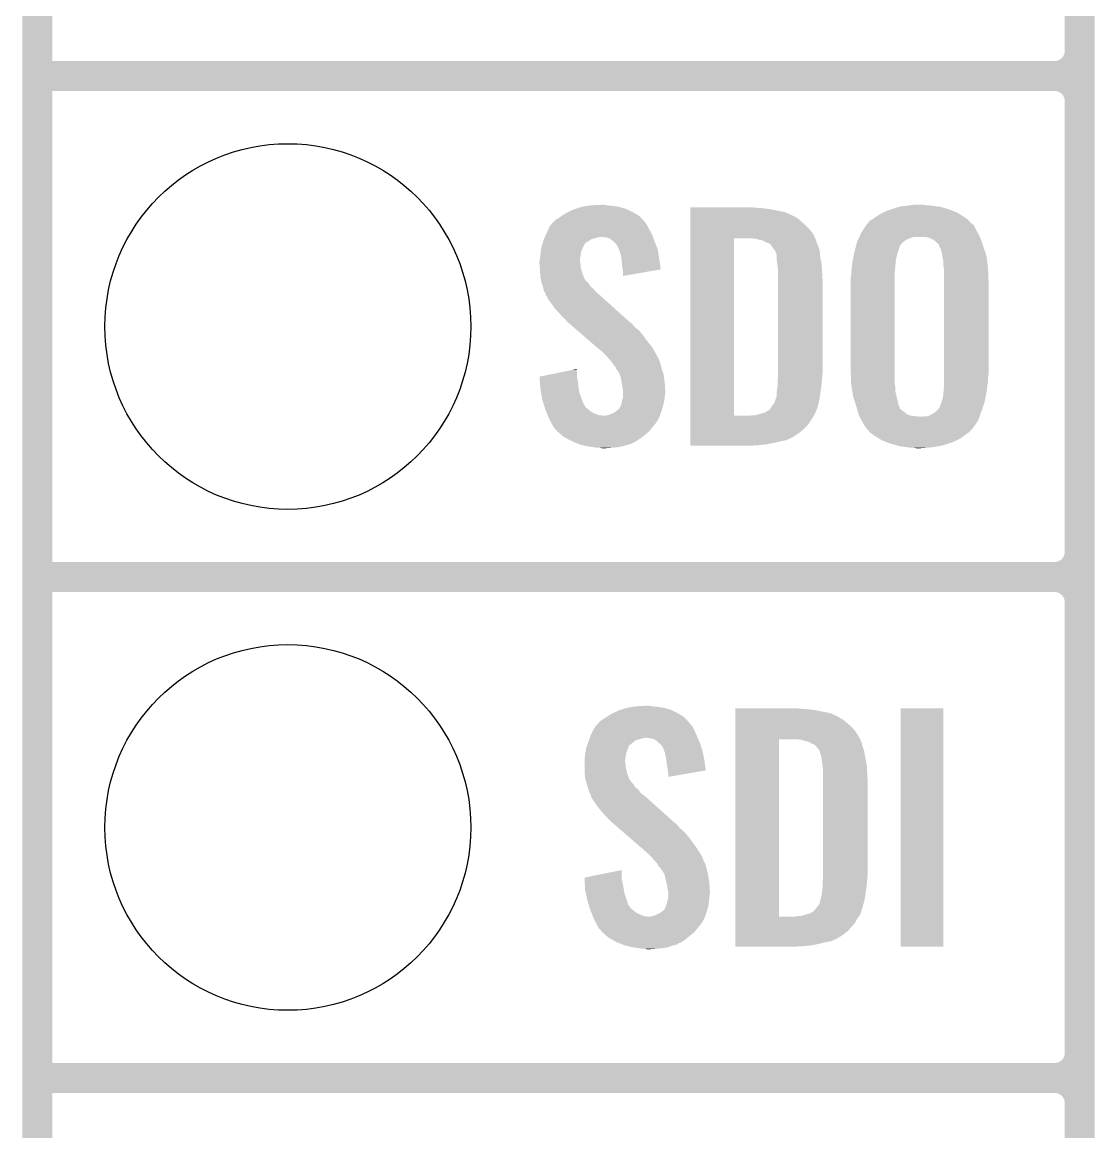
# Model space of a CAD drawing. Extents: x -1.3 to 24.2, y -3.9 to 53.4.
# Drawn here: x -1.35 to 4.09, y 3.54 to 9.16 of the extents above; entities that cross this region are included whole.
import ezdxf

# ---------------------------------------------------------------- set-up
doc = ezdxf.new("R2010")
doc.units = 0
doc.layers.get('0').update_dxf_attribs({"linetype": 'CONTINUOUS'})
for name, color, linetype in [('LIGHT_RANGER_14CLICK_V101_GKO', 10, 'CONTINUOUS'), ('LIGHT_RANGER_14CLICK_V101_GTO', 9, 'CONTINUOUS'), ('LIGHT_RANGER_14CLICK_V101_GTS', 11, 'CONTINUOUS')]:
    doc.layers.add(name, color=color, linetype=linetype)

# ---------------------------------------------------------------- blocks, each defined once
blk = doc.blocks.new('ROUND_58')
blk.add_circle((0, 0), 0.9271)

msp = doc.modelspace()

# ---------------------------------------------------------------- linework, layer by layer
at = {"layer": 'LIGHT_RANGER_14CLICK_V101_GKO', "const_width": 0.1524}
msp.add_lwpolyline([(-1.27, -3.81), (-1.27, 51.054)], dxfattribs=at)
at = {"layer": 'LIGHT_RANGER_14CLICK_V101_GTO', "const_width": 0.1524}
for points in [[(4.0132, -0.5588), (4.0132, 18.3388)], [(4.0132, 9.017), (4.0132, 11.303)], [(-1.27, 8.89), (3.8862, 8.89)], [(-1.27, 8.89), (3.8862, 8.89)], [(4.0132, 6.477), (4.0132, 8.763)], [(-1.27, 6.35), (3.8862, 6.35)], [(-1.27, 6.35), (3.8862, 6.35)], [(4.0132, 3.937), (4.0132, 6.223)], [(-1.27, 3.81), (3.8862, 3.81)], [(-1.27, 3.81), (3.8862, 3.81)], [(4.0132, 1.397), (4.0132, 3.683)]]:
    msp.add_lwpolyline(points, dxfattribs=at)
for points in [[(3.8862, 8.89, 0.4142136), (4.0132, 9.017)], [(4.0132, 8.763, 0.4142136), (3.8862, 8.89)], [(4.0132, 8.763, 0.4142136), (3.8862, 8.89)], [(3.8862, 6.35, 0.4142136), (4.0132, 6.477)], [(4.0132, 6.223, 0.4142136), (3.8862, 6.35)], [(4.0132, 6.223, 0.4142136), (3.8862, 6.35)], [(3.8862, 3.81, 0.4142136), (4.0132, 3.937)], [(4.0132, 3.683, 0.4142136), (3.8862, 3.81)], [(4.0132, 3.683, 0.4142136), (3.8862, 3.81)]]:
    msp.add_lwpolyline(points, format="xyb", dxfattribs=at)
at = {"layer": 'LIGHT_RANGER_14CLICK_V101_GTO'}
for points in [[(1.417322, 8.19912), (1.450342, 8.214362), (1.75006, 8.19912), (1.7174, 8.214362)], [(1.450342, 8.214362), (1.458464, 8.2169), (1.7174, 8.214362), (1.71196, 8.2169)], [(1.458464, 8.2169), (1.49098, 8.22706), (1.71196, 8.2169), (1.676402, 8.22706)], [(1.49098, 8.22706), (1.52146, 8.23214), (1.676402, 8.22706), (1.64084, 8.23214)], [(1.52146, 8.23214), (1.536702, 8.23468), (1.64084, 8.23214), (1.615438, 8.23468)], [(1.536702, 8.23468), (1.59004, 8.23722), (1.615438, 8.23468), (1.602742, 8.23722)], [(2.039642, 8.22198), (2.039644, 8.22452), (2.37744, 8.22198), (2.3495, 8.22452)], [(2.039642, 8.21944), (2.039642, 8.22198), (2.41046, 8.21944), (2.37744, 8.22198)], [(2.039642, 8.21436), (2.039642, 8.21944), (2.446018, 8.21436), (2.41046, 8.21944)], [(2.039642, 8.199118), (2.039642, 8.21436), (2.522222, 8.199118), (2.446018, 8.21436)], [(3.035302, 8.20674), (3.058164, 8.21436), (3.368766, 8.20674), (3.350262, 8.21436)], [(3.058164, 8.21436), (3.08102, 8.221978), (3.350262, 8.21436), (3.324362, 8.221978)], [(3.08102, 8.221978), (3.09965, 8.22706), (3.324362, 8.221978), (3.307082, 8.22706)], [(3.09965, 8.22706), (3.108962, 8.2296), (3.307082, 8.22706), (3.286762, 8.2296)], [(3.108962, 8.2296), (3.1369, 8.23214), (3.286762, 8.2296), (3.26644, 8.23214)], [(3.1369, 8.23214), (3.15341, 8.23468), (3.26644, 8.23214), (3.24866, 8.23468)], [(3.15341, 8.23468), (3.169922, 8.23722), (3.233422, 8.23468), (3.223262, 8.23722)], [(1.344716, 8.148316), (1.356364, 8.161022), (1.811022, 8.148316), (1.799376, 8.161022)], [(1.356364, 8.161022), (1.361438, 8.16356), (1.799376, 8.161022), (1.79705, 8.16356)], [(1.361438, 8.16356), (1.37414, 8.171178), (1.79705, 8.16356), (1.790068, 8.171178)], [(1.37414, 8.171178), (1.384804, 8.178798), (1.790068, 8.171178), (1.783082, 8.178798)], [(1.384804, 8.178798), (1.391918, 8.18388), (1.783082, 8.178798), (1.774826, 8.18388)], [(1.391918, 8.18388), (1.417322, 8.19912), (1.774826, 8.18388), (1.75006, 8.19912)], [(2.039642, 8.18388), (2.039642, 8.199118), (2.55524, 8.18388), (2.522222, 8.199118)], [(2.039642, 8.17626), (2.039642, 8.18388), (2.570478, 8.17626), (2.55524, 8.18388)], [(2.039642, 8.16864), (2.039642, 8.17626), (2.583182, 8.16864), (2.570478, 8.17626)], [(2.039642, 8.1534), (2.039642, 8.16864), (2.60096, 8.1534), (2.583182, 8.16864)], [(2.948946, 8.155942), (2.96926, 8.16864), (3.45186, 8.155942), (3.437046, 8.16864)], [(2.96926, 8.16864), (2.97307, 8.17118), (3.437046, 8.16864), (3.434082, 8.17118)], [(2.97307, 8.17118), (2.999742, 8.18896), (3.434082, 8.17118), (3.405632, 8.18896)], [(2.999742, 8.18896), (3.014978, 8.196578), (3.405632, 8.18896), (3.39344, 8.196578)], [(3.014978, 8.196578), (3.035302, 8.20674), (3.39344, 8.196578), (3.368766, 8.20674)], [(1.31064, 8.09244), (1.320124, 8.11276), (1.842424, 8.09244), (1.83134, 8.11276)], [(1.320124, 8.11276), (1.328422, 8.130538), (1.83134, 8.11276), (1.822452, 8.130538)], [(1.328422, 8.130538), (1.33075, 8.133078), (1.822452, 8.130538), (1.82118, 8.133078)], [(1.33075, 8.133078), (1.340066, 8.143242), (1.82118, 8.133078), (1.813562, 8.143242)], [(1.340066, 8.143242), (1.344716, 8.148316), (1.813562, 8.143242), (1.811022, 8.148316)], [(2.03964, 8.115298), (2.039642, 8.135622), (2.641602, 8.115298), (2.62128, 8.135622)], [(2.03964, 8.089898), (2.03964, 8.115298), (2.66192, 8.089898), (2.641602, 8.115298)], [(2.039642, 8.135622), (2.039642, 8.1534), (2.62128, 8.135622), (2.60096, 8.1534)], [(2.908302, 8.100062), (2.921846, 8.12038), (3.493628, 8.100062), (3.48234, 8.12038)], [(2.921846, 8.12038), (2.932002, 8.135614), (3.48234, 8.12038), (3.47472, 8.135614)], [(2.932002, 8.135614), (2.933698, 8.138158), (3.47472, 8.135614), (3.469644, 8.138158)], [(2.933698, 8.138158), (2.933702, 8.138162), (3.469644, 8.138158), (3.46964, 8.138162)], [(2.933702, 8.138162), (2.938782, 8.143242), (3.46964, 8.138162), (3.46456, 8.143242)], [(2.938782, 8.143242), (2.948944, 8.15594), (3.46456, 8.143242), (3.451862, 8.15594)], [(2.948944, 8.15594), (2.948946, 8.155942), (3.451862, 8.15594), (3.45186, 8.155942)], [(1.291766, 8.044168), (1.293948, 8.0518), (1.50876, 8.044168), (1.521462, 8.0518)], [(1.293948, 8.0518), (1.2954, 8.056882), (1.521462, 8.0518), (1.529082, 8.056882)], [(1.2954, 8.056882), (1.297574, 8.061958), (1.529082, 8.056882), (1.536696, 8.061958)], [(1.297574, 8.061958), (1.300842, 8.06958), (1.536696, 8.061958), (1.562102, 8.06958)], [(1.300842, 8.06958), (1.303018, 8.07466), (1.562102, 8.06958), (1.582418, 8.07466)], [(1.303018, 8.07466), (1.307372, 8.084818), (1.85021, 8.07466), (1.84658, 8.084818)], [(1.307372, 8.084818), (1.31064, 8.09244), (1.84658, 8.084818), (1.842424, 8.09244)], [(1.610358, 8.07212), (1.590038, 8.07466), (1.851116, 8.07212), (1.85021, 8.07466)], [(1.630678, 8.067042), (1.610358, 8.07212), (1.85293, 8.067042), (1.851116, 8.07212)], [(1.652906, 8.04926), (1.630678, 8.067042), (1.85928, 8.04926), (1.85293, 8.067042)], [(1.656078, 8.046722), (1.652906, 8.04926), (1.860296, 8.046722), (1.85928, 8.04926)], [(1.663698, 8.039098), (1.656078, 8.046722), (1.863346, 8.039098), (1.860296, 8.046722)], [(2.039622, 7.167902), (2.03964, 8.06704), (2.2606, 7.167902), (2.260622, 8.06704)], [(2.03964, 8.06704), (2.03964, 8.089898), (2.672312, 8.06704), (2.66192, 8.089898)], [(2.374902, 8.064498), (2.352038, 8.06704), (2.673468, 8.064498), (2.672312, 8.06704)], [(2.382518, 8.06196), (2.374902, 8.064498), (2.67462, 8.06196), (2.673468, 8.064498)], [(2.39014, 8.05942), (2.382518, 8.06196), (2.675892, 8.05942), (2.67462, 8.06196)], [(2.405382, 8.056878), (2.39014, 8.05942), (2.677162, 8.056878), (2.675892, 8.05942)], [(2.415542, 8.051798), (2.405382, 8.056878), (2.678432, 8.051798), (2.677162, 8.056878)], [(2.423162, 8.04672), (2.415542, 8.051798), (2.679702, 8.04672), (2.678432, 8.051798)], [(2.423168, 8.046718), (2.423162, 8.04672), (2.679702, 8.046718), (2.679702, 8.04672)], [(2.428244, 8.04418), (2.423168, 8.046718), (2.68079, 8.04418), (2.679702, 8.046718)], [(2.883434, 8.044182), (2.88544, 8.051802), (3.114042, 8.044182), (3.123186, 8.051802)], [(2.88544, 8.051802), (2.887846, 8.056882), (3.123186, 8.051802), (3.129284, 8.056882)], [(2.887846, 8.056882), (2.891454, 8.0645), (3.129284, 8.056882), (3.14452, 8.0645)], [(2.891454, 8.0645), (2.895064, 8.07212), (3.14452, 8.0645), (3.164842, 8.07212)], [(2.895064, 8.07212), (2.896268, 8.07466), (3.164842, 8.07212), (3.177542, 8.07466)], [(2.896268, 8.07466), (2.907096, 8.09752), (3.50647, 8.07466), (3.49504, 8.09752)], [(2.907096, 8.09752), (2.908302, 8.100062), (3.49504, 8.09752), (3.493628, 8.100062)], [(3.251202, 8.06958), (3.228342, 8.07466), (3.50901, 8.06958), (3.50647, 8.07466)], [(3.256286, 8.067038), (3.251202, 8.06958), (3.51028, 8.067038), (3.50901, 8.06958)], [(3.266438, 8.06196), (3.256286, 8.067038), (3.512074, 8.06196), (3.51028, 8.067038)], [(3.279142, 8.054338), (3.266438, 8.06196), (3.514764, 8.054338), (3.512074, 8.06196)], [(3.29946, 8.034014), (3.279142, 8.054338), (3.521938, 8.034014), (3.514764, 8.054338)], [(1.28016, 7.9883), (1.281332, 7.99592), (1.48463, 7.9883), (1.4859, 7.99592)], [(1.281332, 7.99592), (1.283676, 8.011158), (1.4859, 7.99592), (1.49098, 8.011158)], [(1.283676, 8.011158), (1.28524, 8.021322), (1.49098, 8.011158), (1.49606, 8.021322)], [(1.28524, 8.021322), (1.288142, 8.03148), (1.49606, 8.021322), (1.50114, 8.03148)], [(1.288142, 8.03148), (1.290316, 8.039092), (1.50114, 8.03148), (1.503682, 8.039092)], [(1.290316, 8.039092), (1.291042, 8.041634), (1.503682, 8.039092), (1.508744, 8.041634)], [(1.291042, 8.041634), (1.291766, 8.044168), (1.508744, 8.041634), (1.50876, 8.044168)], [(1.668778, 8.028944), (1.663698, 8.039098), (1.867406, 8.028944), (1.863346, 8.039098)], [(1.673854, 8.023866), (1.668778, 8.028944), (1.869438, 8.023866), (1.867406, 8.028944)], [(1.67386, 8.021324), (1.673854, 8.023866), (1.870454, 8.021324), (1.869438, 8.023866)], [(1.677672, 8.011158), (1.67386, 8.021324), (1.87452, 8.011158), (1.870454, 8.021324)], [(1.68148, 8.001), (1.677672, 8.011158), (1.876124, 8.001), (1.87452, 8.011158)], [(1.689098, 7.978142), (1.68148, 8.001), (1.879734, 7.978142), (1.876124, 8.001)], [(2.430784, 8.044178), (2.428244, 8.04418), (2.680792, 8.044178), (2.68079, 8.04418)], [(2.443482, 8.039096), (2.430784, 8.044178), (2.68297, 8.039096), (2.680792, 8.044178)], [(2.4511, 8.02894), (2.443482, 8.039096), (2.68732, 8.02894), (2.68297, 8.039096)], [(2.46634, 8.008618), (2.4511, 8.02894), (2.694094, 8.008618), (2.68732, 8.02894)], [(2.46761, 8.006078), (2.46634, 8.008618), (2.69494, 8.006078), (2.694094, 8.008618)], [(2.47142, 7.998458), (2.46761, 8.006078), (2.695576, 7.998458), (2.69494, 8.006078)], [(2.47396, 7.99084), (2.47142, 7.998458), (2.69621, 7.99084), (2.695576, 7.998458)], [(2.4765, 7.985756), (2.47396, 7.99084), (2.696634, 7.985756), (2.69621, 7.99084)], [(2.867392, 7.97814), (2.871134, 7.99592), (3.0861, 7.97814), (3.09118, 7.99592)], [(2.871134, 7.99592), (2.87274, 8.00354), (3.09118, 7.99592), (3.093718, 8.00354)], [(2.87274, 8.00354), (2.878756, 8.026404), (3.093718, 8.00354), (3.10134, 8.026404)], [(2.878756, 8.026404), (2.879424, 8.028944), (3.10134, 8.026404), (3.101344, 8.028944)], [(2.879424, 8.028944), (2.883434, 8.044182), (3.101344, 8.028944), (3.114042, 8.044182)], [(3.299462, 8.031476), (3.29946, 8.034014), (3.522832, 8.031476), (3.521938, 8.034014)], [(3.303272, 8.02386), (3.299462, 8.031476), (3.52552, 8.02386), (3.522832, 8.031476)], [(3.309622, 8.011158), (3.303272, 8.02386), (3.529532, 8.011158), (3.52552, 8.02386)], [(3.3147, 7.99084), (3.309622, 8.011158), (3.535948, 7.99084), (3.529532, 8.011158)], [(3.31739, 7.975598), (3.3147, 7.99084), (3.54076, 7.975598), (3.535948, 7.99084)], [(1.27508, 7.952742), (1.276984, 7.960358), (1.48082, 7.952742), (1.48082, 7.960358)], [(1.27508, 7.950198), (1.27508, 7.952742), (1.48082, 7.950198), (1.48082, 7.952742)], [(1.27508, 7.940038), (1.27508, 7.950198), (1.48336, 7.940038), (1.48082, 7.950198)], [(1.27617, 7.924798), (1.27508, 7.940038), (1.48336, 7.924798), (1.48336, 7.940038)], [(1.276984, 7.960358), (1.27762, 7.962902), (1.48082, 7.960358), (1.481136, 7.962902)], [(1.27762, 7.962902), (1.279396, 7.98068), (1.481136, 7.962902), (1.48336, 7.98068)], [(1.279396, 7.98068), (1.28016, 7.9883), (1.48336, 7.98068), (1.48463, 7.9883)], [(1.690704, 7.9629), (1.689098, 7.978142), (1.88214, 7.9629), (1.879734, 7.978142)], [(1.69418, 7.92988), (1.690704, 7.9629), (1.886844, 7.92988), (1.88214, 7.9629)], [(2.4765, 7.975598), (2.4765, 7.985756), (2.69748, 7.975598), (2.696634, 7.985756)], [(2.4765, 7.96798), (2.4765, 7.975598), (2.699004, 7.96798), (2.69748, 7.975598)], [(2.48031, 7.9375), (2.4765, 7.96798), (2.7051, 7.9375), (2.699004, 7.96798)], [(2.48412, 7.907018), (2.48031, 7.9375), (2.706894, 7.907018), (2.7051, 7.9375)], [(2.859086, 7.92734), (2.862262, 7.95274), (3.07848, 7.92734), (3.08102, 7.95274)], [(2.862262, 7.95274), (2.86258, 7.955278), (3.08102, 7.95274), (3.081526, 7.955278)], [(2.86258, 7.955278), (2.867392, 7.97814), (3.081526, 7.955278), (3.0861, 7.97814)], [(3.32232, 7.947658), (3.31739, 7.975598), (3.544406, 7.947658), (3.54076, 7.975598)], [(3.32232, 7.927338), (3.32232, 7.947658), (3.547056, 7.927338), (3.544406, 7.947658)], [(1.27762, 7.90448), (1.27617, 7.924798), (1.488442, 7.90448), (1.48336, 7.924798)], [(1.278402, 7.894318), (1.27762, 7.90448), (1.490982, 7.894318), (1.488442, 7.90448)], [(1.28016, 7.87146), (1.278402, 7.894318), (1.499776, 7.87146), (1.490982, 7.894318)], [(1.69672, 7.90956), (1.69418, 7.92988), (1.889738, 7.90956), (1.886844, 7.92988)], [(1.696722, 7.909556), (1.69672, 7.90956), (1.889738, 7.909556), (1.889738, 7.90956)], [(1.69926, 7.89178), (1.696722, 7.909556), (1.787096, 7.89178), (1.889738, 7.909556)], [(1.69926, 7.876568), (1.69926, 7.89178), (1.69926, 7.876568), (1.787096, 7.89178)], [(2.48412, 7.89432), (2.48412, 7.907018), (2.70764, 7.89432), (2.706894, 7.907018)], [(2.48412, 7.848602), (2.48412, 7.89432), (2.71018, 7.848602), (2.70764, 7.89432)], [(2.85242, 7.866382), (2.85496, 7.881622), (3.07594, 7.866382), (3.07594, 7.881622)], [(2.85496, 7.89432), (2.855276, 7.89686), (3.07594, 7.89432), (3.07594, 7.89686)], [(2.85496, 7.881622), (2.85496, 7.89432), (3.07594, 7.881622), (3.07594, 7.89432)], [(2.855276, 7.89686), (2.859086, 7.92734), (3.07594, 7.89686), (3.07848, 7.92734)], [(3.324014, 7.91718), (3.32232, 7.927338), (3.54838, 7.91718), (3.547056, 7.927338)], [(3.32486, 7.912098), (3.324014, 7.91718), (3.54857, 7.912098), (3.54838, 7.91718)], [(3.32486, 7.8486), (3.32486, 7.912098), (3.55092, 7.8486), (3.54857, 7.912098)], [(1.282008, 7.861302), (1.28016, 7.87146), (1.503684, 7.861302), (1.499776, 7.87146)], [(1.28247, 7.858756), (1.282008, 7.861302), (1.506222, 7.858756), (1.503684, 7.861302)], [(1.283394, 7.853682), (1.28247, 7.858756), (1.508762, 7.853682), (1.506222, 7.858756)], [(1.28524, 7.84352), (1.283394, 7.853682), (1.518922, 7.84352), (1.508762, 7.853682)], [(1.286934, 7.83844), (1.28524, 7.84352), (1.524, 7.83844), (1.518922, 7.84352)], [(1.292014, 7.823198), (1.286934, 7.83844), (1.534162, 7.823198), (1.524, 7.83844)], [(1.29286, 7.820658), (1.292014, 7.823198), (1.537338, 7.820658), (1.534162, 7.823198)], [(1.294764, 7.81304), (1.29286, 7.820658), (1.546862, 7.81304), (1.537338, 7.820658)], [(2.48412, 7.38378), (2.48412, 7.848602), (2.71018, 7.38378), (2.71018, 7.848602)], [(2.85242, 7.39394), (2.85242, 7.866382), (3.07594, 7.39394), (3.07594, 7.866382)], [(3.32486, 7.376158), (3.32486, 7.8486), (3.55092, 7.376158), (3.55092, 7.8486)], [(1.297938, 7.80034), (1.294764, 7.81304), (1.557746, 7.80034), (1.546862, 7.81304)], [(1.30099, 7.795258), (1.297938, 7.80034), (1.5621, 7.795258), (1.557746, 7.80034)], [(1.30556, 7.787642), (1.30099, 7.795258), (1.570988, 7.787642), (1.5621, 7.795258)], [(1.307466, 7.78002), (1.30556, 7.787642), (1.57988, 7.78002), (1.570988, 7.787642)], [(1.308098, 7.777486), (1.307466, 7.78002), (1.582702, 7.777486), (1.57988, 7.78002)], [(1.310638, 7.774938), (1.308098, 7.777486), (1.585538, 7.774938), (1.582702, 7.777486)], [(1.323338, 7.752082), (1.310638, 7.774938), (1.610982, 7.752082), (1.585538, 7.774938)], [(1.34112, 7.72922), (1.323338, 7.752082), (1.636432, 7.72922), (1.610982, 7.752082)], [(1.3589, 7.70382), (1.34112, 7.72922), (1.664708, 7.70382), (1.636432, 7.72922)], [(1.376682, 7.68604), (1.3589, 7.70382), (1.684502, 7.68604), (1.664708, 7.70382)], [(1.391918, 7.66826), (1.376682, 7.68604), (1.704294, 7.66826), (1.684502, 7.68604)], [(1.404618, 7.658102), (1.391918, 7.66826), (1.715602, 7.658102), (1.704294, 7.66826)], [(1.41224, 7.647942), (1.404618, 7.658102), (1.726912, 7.647942), (1.715602, 7.658102)], [(1.41478, 7.645398), (1.41224, 7.647942), (1.729744, 7.645398), (1.726912, 7.647942)], [(1.417712, 7.642858), (1.41478, 7.645398), (1.734818, 7.642858), (1.729744, 7.645398)], [(1.429432, 7.6327), (1.417712, 7.642858), (1.74498, 7.6327), (1.734818, 7.642858)], [(1.44702, 7.617458), (1.429432, 7.6327), (1.757682, 7.617458), (1.74498, 7.6327)], [(1.467536, 7.599678), (1.44702, 7.617458), (1.780542, 7.599678), (1.757682, 7.617458)], [(1.496842, 7.57428), (1.467536, 7.599678), (1.80086, 7.57428), (1.780542, 7.599678)], [(1.52908, 7.54634), (1.496842, 7.57428), (1.82118, 7.54634), (1.80086, 7.57428)], [(1.561322, 7.518398), (1.52908, 7.54634), (1.844042, 7.518398), (1.82118, 7.54634)], [(1.56718, 7.51332), (1.561322, 7.518398), (1.847006, 7.51332), (1.844042, 7.518398)], [(1.592578, 7.493002), (1.56718, 7.51332), (1.858856, 7.493002), (1.847006, 7.51332)], [(1.597662, 7.48792), (1.592578, 7.493002), (1.86182, 7.48792), (1.858856, 7.493002)], [(1.602744, 7.482838), (1.597662, 7.48792), (1.864362, 7.482838), (1.86182, 7.48792)], [(1.610364, 7.475218), (1.602744, 7.482838), (1.86944, 7.475218), (1.864362, 7.482838)], [(1.612902, 7.47268), (1.610364, 7.475218), (1.87071, 7.47268), (1.86944, 7.475218)], [(1.628458, 7.4549), (1.612902, 7.47268), (1.8796, 7.4549), (1.87071, 7.47268)], [(1.63068, 7.45236), (1.628458, 7.4549), (1.880554, 7.45236), (1.8796, 7.4549)], [(1.64338, 7.43712), (1.63068, 7.45236), (1.886268, 7.43712), (1.880554, 7.45236)], [(1.645072, 7.434582), (1.64338, 7.43712), (1.887218, 7.434582), (1.886268, 7.43712)], [(1.65354, 7.42188), (1.645072, 7.434582), (1.890684, 7.42188), (1.887218, 7.434582)], [(1.275102, 7.366004), (1.36285, 7.383778), (1.46558, 7.366004), (1.46558, 7.383778)], [(1.36285, 7.383778), (1.438088, 7.399018), (1.46558, 7.383778), (1.46304, 7.399018)], [(1.438088, 7.399018), (1.46304, 7.404072), (1.46304, 7.399018), (1.46304, 7.404072)], [(1.661156, 7.41426), (1.65354, 7.42188), (1.892762, 7.41426), (1.890684, 7.42188)], [(1.6637, 7.406644), (1.661156, 7.41426), (1.89484, 7.406644), (1.892762, 7.41426)], [(1.663704, 7.40664), (1.6637, 7.406644), (1.89484, 7.40664), (1.89484, 7.406644)], [(1.666238, 7.404102), (1.663704, 7.40664), (1.895622, 7.404102), (1.89484, 7.40664)], [(1.678938, 7.383782), (1.666238, 7.404102), (1.901874, 7.383782), (1.895622, 7.404102)], [(1.68275, 7.373618), (1.678938, 7.383782), (1.905, 7.373618), (1.901874, 7.383782)], [(1.686558, 7.363462), (1.68275, 7.373618), (1.906356, 7.363462), (1.905, 7.373618)], [(2.48412, 7.36854), (2.48412, 7.38378), (2.708656, 7.36854), (2.71018, 7.38378)], [(2.854866, 7.327902), (2.85242, 7.39394), (3.07594, 7.327902), (3.07594, 7.39394)], [(3.32486, 7.363458), (3.32486, 7.376158), (3.54838, 7.363458), (3.55092, 7.376158)], [(1.275306, 7.363458), (1.275102, 7.366004), (1.46558, 7.363458), (1.46558, 7.366004)], [(1.277328, 7.33806), (1.275306, 7.363458), (1.47066, 7.33806), (1.46558, 7.363458)], [(1.279554, 7.31012), (1.277328, 7.33806), (1.4732, 7.31012), (1.47066, 7.33806)], [(1.6918, 7.33552), (1.686558, 7.363462), (1.91008, 7.33552), (1.906356, 7.363462)], [(1.69418, 7.32282), (1.6918, 7.33552), (1.910874, 7.32282), (1.91008, 7.33552)], [(1.698838, 7.294882), (1.69418, 7.32282), (1.91262, 7.294882), (1.910874, 7.32282)], [(2.47904, 7.297422), (2.48158, 7.31774), (2.700744, 7.297422), (2.703648, 7.31774)], [(2.48158, 7.340602), (2.483196, 7.35838), (2.706158, 7.340602), (2.70764, 7.35838)], [(2.48158, 7.3279), (2.48158, 7.340602), (2.7051, 7.3279), (2.706158, 7.340602)], [(2.48158, 7.31774), (2.48158, 7.3279), (2.703648, 7.31774), (2.7051, 7.3279)], [(2.483196, 7.35838), (2.48412, 7.36854), (2.70764, 7.35838), (2.708656, 7.36854)], [(2.85496, 7.325362), (2.854866, 7.327902), (3.076364, 7.325362), (3.07594, 7.327902)], [(2.857078, 7.312662), (2.85496, 7.325362), (3.07848, 7.312662), (3.076364, 7.325362)], [(3.32486, 7.34822), (3.32486, 7.363458), (3.54838, 7.34822), (3.54838, 7.363458)], [(3.32486, 7.31266), (3.32486, 7.34822), (3.543934, 7.31266), (3.54838, 7.34822)], [(1.28016, 7.302498), (1.279554, 7.31012), (1.474588, 7.302498), (1.4732, 7.31012)], [(1.283856, 7.28218), (1.28016, 7.302498), (1.478282, 7.28218), (1.474588, 7.302498)], [(1.288936, 7.25424), (1.283856, 7.28218), (1.48844, 7.25424), (1.478282, 7.28218)], [(1.694182, 7.246622), (1.69926, 7.261864), (1.907856, 7.246622), (1.909762, 7.261864)], [(1.69926, 7.292342), (1.698838, 7.294882), (1.91262, 7.292342), (1.91262, 7.294882)], [(1.69926, 7.28218), (1.69926, 7.292342), (1.91262, 7.28218), (1.91262, 7.292342)], [(1.69926, 7.2644), (1.69926, 7.28218), (1.91008, 7.2644), (1.91262, 7.28218)], [(1.69926, 7.261864), (1.69926, 7.2644), (1.909762, 7.261864), (1.91008, 7.2644)], [(2.473958, 7.256782), (2.476498, 7.264398), (2.69494, 7.256782), (2.696028, 7.264398)], [(2.476498, 7.264398), (2.4765, 7.284718), (2.696028, 7.264398), (2.69893, 7.284718)], [(2.4765, 7.284718), (2.47904, 7.297422), (2.69893, 7.284718), (2.700744, 7.297422)], [(2.860464, 7.292342), (2.857078, 7.312662), (3.07848, 7.292342), (3.07848, 7.312662)], [(2.86512, 7.2644), (2.860464, 7.292342), (3.085056, 7.2644), (3.07848, 7.292342)], [(2.869934, 7.24916), (2.86512, 7.2644), (3.08864, 7.24916), (3.085056, 7.2644)], [(3.3147, 7.24154), (3.31978, 7.259318), (3.531614, 7.24154), (3.53517, 7.259318)], [(3.31978, 7.259318), (3.32232, 7.28472), (3.53517, 7.259318), (3.54025, 7.28472)], [(3.32232, 7.28472), (3.32255, 7.287262), (3.54025, 7.28472), (3.54076, 7.287262)], [(3.32255, 7.287262), (3.32486, 7.31266), (3.54076, 7.287262), (3.543934, 7.31266)], [(1.29032, 7.24662), (1.288936, 7.25424), (1.49149, 7.24662), (1.48844, 7.25424)], [(1.295934, 7.228842), (1.29032, 7.24662), (1.498604, 7.228842), (1.49149, 7.24662)], [(1.296738, 7.226296), (1.295934, 7.228842), (1.50114, 7.226296), (1.498604, 7.228842)], [(1.299144, 7.218678), (1.296738, 7.226296), (1.503682, 7.218678), (1.50114, 7.226296)], [(1.302352, 7.208518), (1.299144, 7.218678), (1.511302, 7.208518), (1.503682, 7.218678)], [(1.30556, 7.198358), (1.302352, 7.208518), (1.524002, 7.198358), (1.511302, 7.208518)], [(1.67386, 7.198362), (1.67894, 7.20344), (1.895602, 7.198362), (1.897124, 7.20344)], [(1.67894, 7.20344), (1.68402, 7.211062), (1.897124, 7.20344), (1.899412, 7.211062)], [(1.68402, 7.211062), (1.689102, 7.221222), (1.899412, 7.211062), (1.90246, 7.221222)], [(1.689102, 7.221222), (1.69164, 7.23138), (1.90246, 7.221222), (1.904716, 7.23138)], [(1.69164, 7.23138), (1.693758, 7.244082), (1.904716, 7.23138), (1.90754, 7.244082)], [(1.693758, 7.244082), (1.694182, 7.246622), (1.90754, 7.244082), (1.907856, 7.246622)], [(2.440938, 7.198358), (2.4511, 7.2136), (2.679502, 7.198358), (2.685364, 7.2136)], [(2.4511, 7.2136), (2.454908, 7.218678), (2.685364, 7.2136), (2.687318, 7.218678)], [(2.454908, 7.218678), (2.466338, 7.233918), (2.687318, 7.218678), (2.690366, 7.233918)], [(2.466338, 7.233918), (2.473958, 7.256782), (2.690366, 7.233918), (2.69494, 7.256782)], [(2.877152, 7.226302), (2.869934, 7.24916), (3.09372, 7.226302), (3.08864, 7.24916)], [(2.88036, 7.21614), (2.877152, 7.226302), (3.097532, 7.21614), (3.09372, 7.226302)], [(2.883348, 7.205984), (2.88036, 7.21614), (3.10134, 7.205984), (3.097532, 7.21614)], [(2.884096, 7.20344), (2.883348, 7.205984), (3.103878, 7.20344), (3.10134, 7.205984)], [(2.885588, 7.198366), (2.884096, 7.20344), (3.106418, 7.198366), (3.103878, 7.20344)], [(3.289298, 7.193278), (3.299458, 7.205978), (3.516204, 7.193278), (3.520438, 7.205978)], [(3.299458, 7.205978), (3.301996, 7.208518), (3.520438, 7.205978), (3.521284, 7.208518)], [(3.301996, 7.208518), (3.30454, 7.216138), (3.521284, 7.208518), (3.523824, 7.216138)], [(3.30454, 7.216138), (3.30962, 7.2263), (3.523824, 7.216138), (3.52721, 7.2263)], [(3.30962, 7.2263), (3.313006, 7.23646), (3.52721, 7.2263), (3.530598, 7.23646)], [(3.313006, 7.23646), (3.3147, 7.24154), (3.530598, 7.23646), (3.531614, 7.24154)], [(1.309626, 7.188198), (1.30556, 7.198358), (1.536702, 7.188198), (1.524002, 7.198358)], [(1.313688, 7.17804), (1.309626, 7.188198), (1.55702, 7.17804), (1.536702, 7.188198)], [(1.316736, 7.17042), (1.313688, 7.17804), (1.577342, 7.17042), (1.55702, 7.17804)], [(1.317752, 7.16788), (1.316736, 7.17042), (1.600202, 7.16788), (1.577342, 7.17042)], [(1.318768, 7.16534), (1.317752, 7.16788), (1.88468, 7.16534), (1.885526, 7.16788)], [(1.3208, 7.16026), (1.318768, 7.16534), (1.882138, 7.16026), (1.88468, 7.16534)], [(1.33096, 7.139942), (1.3208, 7.16026), (1.871978, 7.139942), (1.882138, 7.16026)], [(1.607822, 7.16788), (1.61798, 7.17042), (1.885526, 7.16788), (1.886372, 7.17042)], [(1.61798, 7.17042), (1.630682, 7.172962), (1.886372, 7.17042), (1.88722, 7.172962)], [(1.630682, 7.172962), (1.653538, 7.183122), (1.88722, 7.172962), (1.890606, 7.183122)], [(1.653538, 7.183122), (1.67047, 7.19582), (1.890606, 7.183122), (1.89484, 7.19582)], [(1.67047, 7.19582), (1.67386, 7.198362), (1.89484, 7.19582), (1.895602, 7.198362)], [(2.039622, 7.16788), (2.039622, 7.167902), (2.341878, 7.16788), (2.2606, 7.167902)], [(2.039622, 7.15772), (2.039622, 7.16788), (2.65938, 7.15772), (2.665474, 7.16788)], [(2.039622, 7.137402), (2.039622, 7.15772), (2.64668, 7.137402), (2.65938, 7.15772)], [(2.341878, 7.16788), (2.354578, 7.17042), (2.665474, 7.16788), (2.666998, 7.17042)], [(2.369818, 7.17042), (2.369824, 7.170422), (2.666998, 7.17042), (2.667, 7.170422)], [(2.369824, 7.170422), (2.40538, 7.18058), (2.667, 7.170422), (2.672078, 7.18058)], [(2.40538, 7.18058), (2.42062, 7.18566), (2.672078, 7.18058), (2.67462, 7.18566)], [(2.42062, 7.18566), (2.435854, 7.195816), (2.67462, 7.18566), (2.678524, 7.195816)], [(2.435854, 7.195816), (2.438394, 7.19582), (2.678524, 7.195816), (2.678526, 7.19582)], [(2.438394, 7.19582), (2.440938, 7.198358), (2.678526, 7.19582), (2.679502, 7.198358)], [(2.887084, 7.193278), (2.885588, 7.198366), (3.11404, 7.193278), (3.106418, 7.198366)], [(2.889324, 7.185662), (2.887084, 7.193278), (3.126738, 7.185662), (3.11404, 7.193278)], [(2.892312, 7.175504), (2.889324, 7.185662), (3.1369, 7.175504), (3.126738, 7.185662)], [(2.893058, 7.172962), (2.892312, 7.175504), (3.143676, 7.172962), (3.1369, 7.175504)], [(2.8956, 7.167882), (2.893058, 7.172962), (3.157216, 7.167882), (3.143676, 7.172962)], [(2.89687, 7.16534), (2.8956, 7.167882), (3.17754, 7.16534), (3.157216, 7.167882)], [(2.89814, 7.1628), (2.89687, 7.16534), (3.20294, 7.1628), (3.17754, 7.16534)], [(2.9083, 7.14248), (2.89814, 7.1628), (3.497578, 7.14248), (3.505064, 7.1628)], [(3.215638, 7.1628), (3.228338, 7.16534), (3.505064, 7.1628), (3.506, 7.16534)], [(3.243576, 7.16534), (3.274056, 7.180578), (3.506, 7.16534), (3.511614, 7.180578)], [(3.274056, 7.180578), (3.286252, 7.19074), (3.511614, 7.180578), (3.51536, 7.19074)], [(3.286252, 7.19074), (3.289298, 7.193278), (3.51536, 7.19074), (3.516204, 7.193278)], [(1.33223, 7.1374), (1.33096, 7.139942), (1.86944, 7.1374), (1.871978, 7.139942)], [(1.33604, 7.12978), (1.33223, 7.1374), (1.86436, 7.12978), (1.86944, 7.1374)], [(1.348738, 7.106922), (1.33604, 7.12978), (1.846072, 7.106922), (1.86436, 7.12978)], [(1.35128, 7.10438), (1.348738, 7.106922), (1.84404, 7.10438), (1.846072, 7.106922)], [(1.358898, 7.096758), (1.35128, 7.10438), (1.837506, 7.096758), (1.84404, 7.10438)], [(1.361438, 7.091684), (1.358898, 7.096758), (1.833158, 7.091684), (1.837506, 7.096758)], [(1.367372, 7.086598), (1.361438, 7.091684), (1.8288, 7.086598), (1.833158, 7.091684)], [(2.03962, 7.096758), (2.039622, 7.11708), (2.611118, 7.096758), (2.631438, 7.11708)], [(2.03962, 7.07644), (2.03962, 7.096758), (2.585718, 7.07644), (2.611118, 7.096758)], [(2.039622, 7.11708), (2.039622, 7.137402), (2.631438, 7.11708), (2.64668, 7.137402)], [(2.908302, 7.142478), (2.9083, 7.14248), (3.497578, 7.142478), (3.497578, 7.14248)], [(2.921002, 7.119618), (2.908302, 7.142478), (3.48186, 7.119618), (3.497578, 7.142478)], [(2.93116, 7.10438), (2.921002, 7.119618), (3.471384, 7.10438), (3.48186, 7.119618)], [(2.933702, 7.10184), (2.93116, 7.10438), (3.469638, 7.10184), (3.471384, 7.10438)], [(2.933704, 7.101838), (2.933702, 7.10184), (3.469638, 7.101838), (3.469638, 7.10184)], [(2.948938, 7.08406), (2.933704, 7.101838), (3.45186, 7.08406), (3.469638, 7.101838)], [(1.38515, 7.07136), (1.367372, 7.086598), (1.811022, 7.07136), (1.8288, 7.086598)], [(1.397002, 7.0612), (1.38515, 7.07136), (1.797958, 7.0612), (1.811022, 7.07136)], [(1.41129, 7.05358), (1.397002, 7.0612), (1.78816, 7.05358), (1.797958, 7.0612)], [(1.4351, 7.04088), (1.41129, 7.05358), (1.76911, 7.04088), (1.78816, 7.05358)], [(1.44091, 7.038338), (1.4351, 7.04088), (1.765298, 7.038338), (1.76911, 7.04088)], [(1.446712, 7.0358), (1.44091, 7.038338), (1.762756, 7.0358), (1.765298, 7.038338)], [(1.452518, 7.03326), (1.446712, 7.0358), (1.75514, 7.03326), (1.762756, 7.0358)], [(1.469938, 7.025638), (1.452518, 7.03326), (1.739898, 7.025638), (1.75514, 7.03326)], [(2.03962, 7.05866), (2.03962, 7.07644), (2.557778, 7.05866), (2.585718, 7.07644)], [(2.03962, 7.05104), (2.03962, 7.05866), (2.54254, 7.05104), (2.557778, 7.05866)], [(2.03962, 7.04342), (2.03962, 7.05104), (2.524758, 7.04342), (2.54254, 7.05104)], [(2.03962, 7.03834), (2.03962, 7.04342), (2.49936, 7.03834), (2.524758, 7.04342)], [(2.03962, 7.03072), (2.03962, 7.03834), (2.46634, 7.03072), (2.49936, 7.03834)], [(2.965876, 7.07136), (2.948938, 7.08406), (3.43408, 7.07136), (3.45186, 7.08406)], [(2.969262, 7.06882), (2.965876, 7.07136), (3.430586, 7.06882), (3.43408, 7.07136)], [(2.997712, 7.05104), (2.969262, 7.06882), (3.406138, 7.05104), (3.430586, 7.06882)], [(3.0099, 7.043422), (2.997712, 7.05104), (3.389812, 7.043422), (3.406138, 7.05104)], [(3.036028, 7.03326), (3.0099, 7.043422), (3.368038, 7.03326), (3.389812, 7.043422)], [(3.05562, 7.02564), (3.036028, 7.03326), (3.345178, 7.02564), (3.368038, 7.03326)], [(1.475738, 7.0231), (1.469938, 7.025638), (1.731012, 7.0231), (1.739898, 7.025638)], [(1.4859, 7.02056), (1.475738, 7.0231), (1.72212, 7.02056), (1.731012, 7.0231)], [(1.51638, 7.01294), (1.4859, 7.02056), (1.696722, 7.01294), (1.72212, 7.02056)], [(1.55194, 7.00786), (1.51638, 7.01294), (1.67132, 7.00786), (1.696722, 7.01294)], [(1.567178, 7.00532), (1.55194, 7.00786), (1.64084, 7.00532), (1.67132, 7.00786)], [(1.592578, 7.00278), (1.582418, 7.00532), (1.607822, 7.00278), (1.64084, 7.00532)], [(2.03962, 7.0231), (2.03962, 7.03072), (2.42824, 7.0231), (2.46634, 7.03072)], [(2.03962, 7.01802), (2.03962, 7.0231), (2.38252, 7.01802), (2.42824, 7.0231)], [(2.03962, 7.015504), (2.03962, 7.01802), (2.334716, 7.015504), (2.38252, 7.01802)], [(2.334262, 7.01548), (2.03962, 7.015504), (2.334262, 7.01548), (2.334716, 7.015504)], [(3.083052, 7.01802), (3.05562, 7.02564), (3.32232, 7.01802), (3.345178, 7.02564)], [(3.101338, 7.01294), (3.083052, 7.01802), (3.29438, 7.01294), (3.32232, 7.01802)], [(3.13944, 7.00786), (3.101338, 7.01294), (3.266442, 7.00786), (3.29438, 7.01294)], [(3.15722, 7.00532), (3.13944, 7.00786), (3.23596, 7.00532), (3.266442, 7.00786)], [(3.185158, 7.00278), (3.172458, 7.00532), (3.202942, 7.00278), (3.23596, 7.00532)], [(1.687064, 5.6769), (1.71958, 5.68706), (1.94056, 5.6769), (1.905002, 5.68706)], [(1.71958, 5.68706), (1.75006, 5.69214), (1.905002, 5.68706), (1.86944, 5.69214)], [(1.75006, 5.69214), (1.765302, 5.69468), (1.86944, 5.69214), (1.844038, 5.69468)], [(1.765302, 5.69468), (1.81864, 5.69722), (1.844038, 5.69468), (1.831342, 5.69722)], [(2.268242, 5.68198), (2.268244, 5.68452), (2.6035, 5.68198), (2.5781, 5.68452)], [(3.10642, 4.475504), (3.106442, 5.684496), (3.322296, 4.475504), (3.32232, 5.684496)], [(3.106442, 5.684496), (3.106444, 5.68452), (3.32232, 5.684496), (3.106444, 5.68452)], [(1.590038, 5.623562), (1.6002, 5.63118), (2.023108, 5.623562), (2.016126, 5.63118)], [(1.6002, 5.63118), (1.612388, 5.638798), (2.016126, 5.63118), (2.009142, 5.638798)], [(1.612388, 5.638798), (1.62052, 5.64388), (2.009142, 5.638798), (2.000884, 5.64388)], [(1.62052, 5.64388), (1.645922, 5.65912), (2.000884, 5.64388), (1.976118, 5.65912)], [(1.645922, 5.65912), (1.678942, 5.674362), (1.976118, 5.65912), (1.945636, 5.674362)], [(1.678942, 5.674362), (1.687064, 5.6769), (1.945636, 5.674362), (1.94056, 5.6769)], [(2.268242, 5.67944), (2.268242, 5.68198), (2.63652, 5.67944), (2.6035, 5.68198)], [(2.268242, 5.67436), (2.268242, 5.67944), (2.674618, 5.67436), (2.63652, 5.67944)], [(2.268242, 5.659118), (2.268242, 5.67436), (2.750822, 5.659118), (2.674618, 5.67436)], [(2.268242, 5.64388), (2.268242, 5.659118), (2.78384, 5.64388), (2.750822, 5.659118)], [(2.268242, 5.641338), (2.268242, 5.64388), (2.788922, 5.641338), (2.78384, 5.64388)], [(2.268242, 5.63626), (2.268242, 5.641338), (2.796542, 5.63626), (2.788922, 5.641338)], [(2.268242, 5.62864), (2.268242, 5.63626), (2.811778, 5.62864), (2.796542, 5.63626)], [(2.268242, 5.6134), (2.268242, 5.62864), (2.82956, 5.6134), (2.811778, 5.62864)], [(1.5367, 5.552442), (1.547538, 5.57276), (2.069176, 5.552442), (2.05994, 5.57276)], [(1.547538, 5.57276), (1.557022, 5.590538), (2.05994, 5.57276), (2.051052, 5.590538)], [(1.557022, 5.590538), (1.559348, 5.593076), (2.051052, 5.590538), (2.049782, 5.593076)], [(1.559348, 5.593076), (1.568666, 5.603242), (2.049782, 5.593076), (2.039622, 5.603242)], [(1.568666, 5.603242), (1.573316, 5.608316), (2.039622, 5.603242), (2.037082, 5.608316)], [(1.573316, 5.608316), (1.584964, 5.621022), (2.037082, 5.608316), (2.025436, 5.621022)], [(1.584964, 5.621022), (1.590038, 5.623562), (2.025436, 5.621022), (2.023108, 5.623562)], [(2.26824, 5.5753), (2.268242, 5.595622), (2.8702, 5.5753), (2.84988, 5.595622)], [(2.26824, 5.5499), (2.26824, 5.5753), (2.88798, 5.5499), (2.8702, 5.5753)], [(2.268242, 5.595622), (2.268242, 5.6134), (2.84988, 5.595622), (2.82956, 5.6134)], [(1.518556, 5.501638), (1.525812, 5.521958), (1.737358, 5.501638), (1.762758, 5.521958)], [(1.525812, 5.521958), (1.528534, 5.52958), (1.762758, 5.521958), (1.78816, 5.52958)], [(1.528534, 5.52958), (1.529442, 5.53212), (1.78816, 5.52958), (1.80086, 5.53212)], [(1.529442, 5.53212), (1.530348, 5.53466), (1.80086, 5.53212), (1.811018, 5.53466)], [(1.530348, 5.53466), (1.533978, 5.54482), (2.076996, 5.53466), (2.07264, 5.54482)], [(1.533978, 5.54482), (1.5367, 5.552442), (2.07264, 5.54482), (2.069176, 5.552442)], [(1.838958, 5.53212), (1.818638, 5.53466), (2.078084, 5.53212), (2.076996, 5.53466)], [(1.856742, 5.527042), (1.838958, 5.53212), (2.08026, 5.527042), (2.078084, 5.53212)], [(1.87198, 5.51688), (1.856742, 5.527042), (2.084616, 5.51688), (2.08026, 5.527042)], [(1.879602, 5.50926), (1.87198, 5.51688), (2.08788, 5.50926), (2.084616, 5.51688)], [(2.268222, 4.627902), (2.26824, 5.52704), (2.4892, 4.627902), (2.489222, 5.52704)], [(2.26824, 5.52704), (2.26824, 5.5499), (2.90045, 5.52704), (2.88798, 5.5499)], [(2.600962, 5.5245), (2.580638, 5.52704), (2.901836, 5.5245), (2.90045, 5.52704)], [(2.60985, 5.52196), (2.600962, 5.5245), (2.90322, 5.52196), (2.901836, 5.5245)], [(2.618738, 5.51942), (2.60985, 5.52196), (2.904492, 5.51942), (2.90322, 5.52196)], [(2.631442, 5.516878), (2.618738, 5.51942), (2.905762, 5.516878), (2.904492, 5.51942)], [(2.644142, 5.511798), (2.631442, 5.516878), (2.907032, 5.511798), (2.905762, 5.516878)], [(1.507392, 5.45592), (1.509736, 5.471158), (1.7145, 5.45592), (1.71958, 5.471158)], [(1.509736, 5.471158), (1.5113, 5.481318), (1.71958, 5.471158), (1.72466, 5.481318)], [(1.5113, 5.481318), (1.511302, 5.481322), (1.72466, 5.481318), (1.72466, 5.481322)], [(1.511302, 5.481322), (1.514928, 5.49148), (1.72466, 5.481322), (1.727198, 5.49148)], [(1.514928, 5.49148), (1.517648, 5.499096), (1.727198, 5.49148), (1.732282, 5.499096)], [(1.517648, 5.499096), (1.518556, 5.501638), (1.732282, 5.499096), (1.737358, 5.501638)], [(1.88214, 5.506722), (1.879602, 5.50926), (2.088726, 5.506722), (2.08788, 5.50926)], [(1.892296, 5.499098), (1.88214, 5.506722), (2.091268, 5.499098), (2.088726, 5.506722)], [(1.897378, 5.488944), (1.892296, 5.499098), (2.094652, 5.488944), (2.091268, 5.499098)], [(1.902454, 5.483866), (1.897378, 5.488944), (2.096346, 5.483866), (2.094652, 5.488944)], [(1.90246, 5.481324), (1.902454, 5.483866), (2.097192, 5.481324), (2.096346, 5.483866)], [(1.906272, 5.471158), (1.90246, 5.481324), (2.10058, 5.471158), (2.097192, 5.481324)], [(1.910078, 5.461002), (1.906272, 5.471158), (2.10272, 5.461002), (2.10058, 5.471158)], [(1.91516, 5.43814), (1.910078, 5.461002), (2.107532, 5.43814), (2.10272, 5.461002)], [(2.651762, 5.50672), (2.644142, 5.511798), (2.9083, 5.50672), (2.907032, 5.511798)], [(2.656844, 5.50418), (2.651762, 5.50672), (2.909026, 5.50418), (2.9083, 5.50672)], [(2.659384, 5.504178), (2.656844, 5.50418), (2.909028, 5.504178), (2.909026, 5.50418)], [(2.66954, 5.499098), (2.659384, 5.504178), (2.910478, 5.499098), (2.909028, 5.504178)], [(2.679698, 5.48894), (2.66954, 5.499098), (2.91338, 5.48894), (2.910478, 5.499098)], [(2.6797, 5.488938), (2.679698, 5.48894), (2.913382, 5.488938), (2.91338, 5.48894)], [(2.694942, 5.468618), (2.6797, 5.488938), (2.920154, 5.468618), (2.913382, 5.488938)], [(2.695578, 5.46608), (2.694942, 5.468618), (2.921, 5.46608), (2.920154, 5.468618)], [(2.69748, 5.458462), (2.695578, 5.46608), (2.92227, 5.458462), (2.921, 5.46608)], [(2.70002, 5.45084), (2.69748, 5.458462), (2.92354, 5.45084), (2.92227, 5.458462)], [(1.50368, 5.4229), (1.505458, 5.44068), (1.709736, 5.4229), (1.71196, 5.44068)], [(1.50368, 5.420358), (1.50368, 5.4229), (1.70942, 5.420358), (1.709736, 5.4229)], [(1.50368, 5.410198), (1.50368, 5.420358), (1.70942, 5.410198), (1.70942, 5.420358)], [(1.50368, 5.400038), (1.50368, 5.410198), (1.71196, 5.400038), (1.70942, 5.410198)], [(1.505458, 5.44068), (1.50622, 5.4483), (1.71196, 5.44068), (1.71323, 5.4483)], [(1.50622, 5.4483), (1.507392, 5.45592), (1.71323, 5.4483), (1.7145, 5.45592)], [(1.917568, 5.4229), (1.91516, 5.43814), (2.11074, 5.4229), (2.107532, 5.43814)], [(1.92278, 5.38988), (1.917568, 5.4229), (2.115444, 5.38988), (2.11074, 5.4229)], [(2.70256, 5.445756), (2.70002, 5.45084), (2.924388, 5.445756), (2.92354, 5.45084)], [(2.70256, 5.443218), (2.70256, 5.445756), (2.924812, 5.443218), (2.924388, 5.445756)], [(2.70383, 5.4356), (2.70256, 5.443218), (2.92608, 5.4356), (2.924812, 5.443218)], [(2.7051, 5.42798), (2.70383, 5.4356), (2.927604, 5.42798), (2.92608, 5.4356)], [(2.70891, 5.3975), (2.7051, 5.42798), (2.9337, 5.3975), (2.927604, 5.42798)], [(1.50368, 5.384798), (1.50368, 5.400038), (1.71196, 5.384798), (1.71196, 5.400038)], [(1.50368, 5.364478), (1.50368, 5.384798), (1.717042, 5.364478), (1.71196, 5.384798)], [(1.504462, 5.354318), (1.50368, 5.364478), (1.719582, 5.354318), (1.717042, 5.364478)], [(1.50622, 5.331462), (1.504462, 5.354318), (1.728376, 5.331462), (1.719582, 5.354318)], [(1.92532, 5.36956), (1.92278, 5.38988), (2.118338, 5.36956), (2.115444, 5.38988)], [(1.925322, 5.369556), (1.92532, 5.36956), (2.118338, 5.369556), (2.118338, 5.36956)], [(1.92786, 5.35178), (1.925322, 5.369556), (2.015696, 5.35178), (2.118338, 5.369556)], [(1.92786, 5.336568), (1.92786, 5.35178), (1.92786, 5.336568), (2.015696, 5.35178)], [(2.71272, 5.367018), (2.70891, 5.3975), (2.935494, 5.367018), (2.9337, 5.3975)], [(2.71272, 5.35432), (2.71272, 5.367018), (2.93624, 5.35432), (2.935494, 5.367018)], [(2.71272, 5.308602), (2.71272, 5.35432), (2.93878, 5.308602), (2.93624, 5.35432)], [(1.508992, 5.321302), (1.50622, 5.331462), (1.732284, 5.321302), (1.728376, 5.331462)], [(1.510378, 5.31622), (1.508992, 5.321302), (1.73736, 5.31622), (1.732284, 5.321302)], [(1.512458, 5.308598), (1.510378, 5.31622), (1.742442, 5.308598), (1.73736, 5.31622)], [(1.513842, 5.30352), (1.512458, 5.308598), (1.74752, 5.30352), (1.742442, 5.308598)], [(1.515538, 5.298436), (1.513842, 5.30352), (1.752602, 5.298436), (1.74752, 5.30352)], [(1.520614, 5.283202), (1.515538, 5.298436), (1.760224, 5.283202), (1.752602, 5.298436)], [(2.71272, 4.84632), (2.71272, 5.308602), (2.93878, 4.84632), (2.93878, 5.308602)], [(1.52146, 5.280658), (1.520614, 5.283202), (1.764038, 5.280658), (1.760224, 5.283202)], [(1.523366, 5.273038), (1.52146, 5.280658), (1.775462, 5.273038), (1.764038, 5.280658)], [(1.526538, 5.26034), (1.523366, 5.273038), (1.784532, 5.26034), (1.775462, 5.273038)], [(1.52959, 5.255258), (1.526538, 5.26034), (1.788162, 5.255258), (1.784532, 5.26034)], [(1.53416, 5.247642), (1.52959, 5.255258), (1.798318, 5.247642), (1.788162, 5.255258)], [(1.536066, 5.24002), (1.53416, 5.247642), (1.80848, 5.24002), (1.798318, 5.247642)], [(1.5367, 5.237482), (1.536066, 5.24002), (1.811306, 5.237482), (1.80848, 5.24002)], [(1.5367, 5.234942), (1.5367, 5.237482), (1.814134, 5.234942), (1.811306, 5.237482)], [(1.56718, 5.18922), (1.5367, 5.234942), (1.865032, 5.18922), (1.814134, 5.234942)], [(1.5875, 5.16382), (1.56718, 5.18922), (1.893308, 5.16382), (1.865032, 5.18922)], [(1.60274, 5.14604), (1.5875, 5.16382), (1.913102, 5.14604), (1.893308, 5.16382)], [(1.64338, 5.105398), (1.60274, 5.14604), (1.958344, 5.105398), (1.913102, 5.14604)], [(1.646312, 5.102858), (1.64338, 5.105398), (1.963418, 5.102858), (1.958344, 5.105398)], [(1.658032, 5.0927), (1.646312, 5.102858), (1.97358, 5.0927), (1.963418, 5.102858)], [(1.67562, 5.077458), (1.658032, 5.0927), (1.98628, 5.077458), (1.97358, 5.0927)], [(1.696134, 5.05968), (1.67562, 5.077458), (2.0066, 5.05968), (1.98628, 5.077458)], [(1.725442, 5.03428), (1.696134, 5.05968), (2.02946, 5.03428), (2.0066, 5.05968)], [(1.78992, 4.9784), (1.725442, 5.03428), (2.0701, 4.9784), (2.02946, 5.03428)], [(1.79578, 4.97332), (1.78992, 4.9784), (2.073488, 4.97332), (2.0701, 4.9784)], [(1.824358, 4.947918), (1.79578, 4.97332), (2.09042, 4.947918), (2.073488, 4.97332)], [(1.830074, 4.942838), (1.824358, 4.947918), (2.092962, 4.942838), (2.09042, 4.947918)], [(1.838642, 4.935222), (1.830074, 4.942838), (2.09804, 4.935222), (2.092962, 4.942838)], [(1.8415, 4.93268), (1.838642, 4.935222), (2.098994, 4.93268), (2.09804, 4.935222)], [(1.854838, 4.9149), (1.8415, 4.93268), (2.10566, 4.9149), (2.098994, 4.93268)], [(1.85674, 4.912362), (1.854838, 4.9149), (2.10693, 4.912362), (2.10566, 4.9149)], [(1.871978, 4.897118), (1.85674, 4.912362), (2.114552, 4.897118), (2.10693, 4.912362)], [(1.87325, 4.894578), (1.871978, 4.897118), (2.115822, 4.894578), (2.114552, 4.897118)], [(1.5037, 4.826004), (1.69164, 4.864072), (1.69164, 4.826004), (1.69164, 4.864072)], [(1.879598, 4.881886), (1.87325, 4.894578), (2.119284, 4.881886), (2.115822, 4.894578)], [(1.889756, 4.87426), (1.879598, 4.881886), (2.121364, 4.87426), (2.119284, 4.881886)], [(1.8923, 4.866644), (1.889756, 4.87426), (2.12344, 4.866644), (2.121364, 4.87426)], [(1.892304, 4.86664), (1.8923, 4.866644), (2.12344, 4.86664), (2.12344, 4.866644)], [(1.894838, 4.864102), (1.892304, 4.86664), (2.124026, 4.864102), (2.12344, 4.86664)], [(1.907538, 4.846324), (1.894838, 4.864102), (2.12813, 4.846324), (2.124026, 4.864102)], [(1.910362, 4.83362), (1.907538, 4.846324), (2.13106, 4.83362), (2.12813, 4.846324)], [(2.71272, 4.82854), (2.71272, 4.84632), (2.937162, 4.82854), (2.93878, 4.84632)], [(1.503802, 4.823458), (1.5037, 4.826004), (1.69164, 4.823458), (1.69164, 4.826004)], [(1.50481, 4.79806), (1.503802, 4.823458), (1.69672, 4.79806), (1.69164, 4.823458)], [(1.50622, 4.762502), (1.50481, 4.79806), (1.703188, 4.762502), (1.69672, 4.79806)], [(1.91262, 4.82346), (1.910362, 4.83362), (2.132416, 4.82346), (2.13106, 4.83362)], [(1.919606, 4.79552), (1.91262, 4.82346), (2.13614, 4.79552), (2.132416, 4.82346)], [(1.92278, 4.78282), (1.919606, 4.79552), (2.136934, 4.78282), (2.13614, 4.79552)], [(1.927438, 4.754882), (1.92278, 4.78282), (2.13868, 4.754882), (2.136934, 4.78282)], [(2.71018, 4.800602), (2.711796, 4.81838), (2.934758, 4.800602), (2.93624, 4.81838)], [(2.71018, 4.7879), (2.71018, 4.800602), (2.9337, 4.7879), (2.934758, 4.800602)], [(2.71018, 4.77774), (2.71018, 4.7879), (2.932248, 4.77774), (2.9337, 4.7879)], [(2.711796, 4.81838), (2.71272, 4.82854), (2.93624, 4.81838), (2.937162, 4.82854)], [(1.51084, 4.74218), (1.50622, 4.762502), (1.706882, 4.74218), (1.703188, 4.762502)], [(1.51719, 4.71424), (1.51084, 4.74218), (1.71704, 4.71424), (1.706882, 4.74218)], [(1.92786, 4.752342), (1.927438, 4.754882), (2.13868, 4.752342), (2.13868, 4.754882)], [(1.92786, 4.74218), (1.92786, 4.752342), (2.13868, 4.74218), (2.13868, 4.752342)], [(1.92786, 4.7244), (1.92786, 4.74218), (2.13614, 4.7244), (2.13868, 4.74218)], [(2.702558, 4.724398), (2.70256, 4.726936), (2.924628, 4.724398), (2.92499, 4.726936)], [(2.70256, 4.726936), (2.705098, 4.734558), (2.92499, 4.726936), (2.926078, 4.734558)], [(2.705098, 4.734558), (2.7051, 4.744718), (2.926078, 4.734558), (2.92753, 4.744718)], [(2.7051, 4.744718), (2.70764, 4.757422), (2.92753, 4.744718), (2.929346, 4.757422)], [(2.70764, 4.757422), (2.71018, 4.77774), (2.929346, 4.757422), (2.932248, 4.77774)], [(1.51892, 4.70662), (1.51719, 4.71424), (1.719328, 4.70662), (1.71704, 4.71424)], [(1.524536, 4.68884), (1.51892, 4.70662), (1.724664, 4.68884), (1.719328, 4.70662)], [(1.525338, 4.6863), (1.524536, 4.68884), (1.7272, 4.6863), (1.724664, 4.68884)], [(1.527744, 4.67868), (1.525338, 4.6863), (1.73228, 4.67868), (1.7272, 4.6863)], [(1.530952, 4.668518), (1.527744, 4.67868), (1.739902, 4.668518), (1.73228, 4.67868)], [(1.90754, 4.66344), (1.912622, 4.67106), (2.125726, 4.66344), (2.128012, 4.67106)], [(1.912622, 4.67106), (1.915158, 4.681218), (2.128012, 4.67106), (2.13106, 4.681218)], [(1.915158, 4.681218), (1.91516, 4.681222), (2.13106, 4.681218), (2.13106, 4.681222)], [(1.91516, 4.681222), (1.92024, 4.691382), (2.13106, 4.681222), (2.132188, 4.691382)], [(1.92024, 4.691382), (1.922356, 4.70408), (2.132188, 4.691382), (2.1336, 4.70408)], [(1.922356, 4.70408), (1.922782, 4.706622), (2.1336, 4.70408), (2.133916, 4.706622)], [(1.922782, 4.706622), (1.92786, 4.721864), (2.133916, 4.706622), (2.135822, 4.721864)], [(1.92786, 4.721864), (1.92786, 4.7244), (2.135822, 4.721864), (2.13614, 4.7244)], [(2.667002, 4.658362), (2.6797, 4.6736), (2.907128, 4.658362), (2.911816, 4.6736)], [(2.6797, 4.6736), (2.68351, 4.67868), (2.911816, 4.6736), (2.91338, 4.67868)], [(2.68351, 4.67868), (2.694938, 4.693916), (2.91338, 4.67868), (2.917442, 4.693916)], [(2.694938, 4.693916), (2.69748, 4.70916), (2.917442, 4.693916), (2.921508, 4.70916)], [(2.69748, 4.70916), (2.700018, 4.716778), (2.921508, 4.70916), (2.92354, 4.716778)], [(2.700018, 4.716778), (2.702558, 4.724398), (2.92354, 4.716778), (2.924628, 4.724398)], [(1.53416, 4.658358), (1.530952, 4.668518), (1.752602, 4.658358), (1.739902, 4.668518)], [(1.538226, 4.648198), (1.53416, 4.658358), (1.765302, 4.648198), (1.752602, 4.658358)], [(1.542288, 4.63804), (1.538226, 4.648198), (1.78562, 4.63804), (1.765302, 4.648198)], [(1.545336, 4.63042), (1.542288, 4.63804), (1.805942, 4.63042), (1.78562, 4.63804)], [(1.546352, 4.62788), (1.545336, 4.63042), (1.828802, 4.62788), (1.805942, 4.63042)], [(1.547368, 4.62534), (1.546352, 4.62788), (2.11328, 4.62534), (2.114126, 4.62788)], [(1.5494, 4.62026), (1.547368, 4.62534), (2.110738, 4.62026), (2.11328, 4.62534)], [(1.55956, 4.599942), (1.5494, 4.62026), (2.100578, 4.599942), (2.110738, 4.62026)], [(1.836422, 4.62788), (1.856742, 4.63296), (2.114126, 4.62788), (2.11582, 4.63296)], [(1.856742, 4.63296), (1.8796, 4.64312), (2.11582, 4.63296), (2.119206, 4.64312)], [(1.8796, 4.64312), (1.8923, 4.65074), (2.119206, 4.64312), (2.121746, 4.65074)], [(1.8923, 4.65074), (1.89907, 4.65582), (2.121746, 4.65074), (2.12344, 4.65582)], [(1.89907, 4.65582), (1.90246, 4.658362), (2.12344, 4.65582), (2.124202, 4.658362)], [(1.90246, 4.658362), (1.90754, 4.66344), (2.124202, 4.658362), (2.125726, 4.66344)], [(2.268222, 4.62788), (2.268222, 4.627902), (2.570478, 4.62788), (2.4892, 4.627902)], [(2.268222, 4.617718), (2.268222, 4.62788), (2.885438, 4.617718), (2.893566, 4.62788)], [(2.268222, 4.597402), (2.268222, 4.617718), (2.87528, 4.597402), (2.885438, 4.617718)], [(2.570478, 4.62788), (2.583178, 4.63042), (2.893566, 4.62788), (2.895598, 4.63042)], [(2.598416, 4.63042), (2.598422, 4.630422), (2.895598, 4.63042), (2.8956, 4.630422)], [(2.598422, 4.630422), (2.63144, 4.64058), (2.8956, 4.630422), (2.900678, 4.64058)], [(2.63144, 4.64058), (2.64922, 4.645658), (2.900678, 4.64058), (2.903218, 4.645658)], [(2.64922, 4.645658), (2.649222, 4.64566), (2.903218, 4.645658), (2.90322, 4.64566)], [(2.649222, 4.64566), (2.66446, 4.65582), (2.90322, 4.64566), (2.906346, 4.65582)], [(2.66446, 4.65582), (2.667002, 4.658362), (2.906346, 4.65582), (2.907128, 4.658362)], [(1.56083, 4.5974), (1.55956, 4.599942), (2.09804, 4.5974), (2.100578, 4.599942)], [(1.56464, 4.58978), (1.56083, 4.5974), (2.09296, 4.58978), (2.09804, 4.5974)], [(1.571696, 4.57708), (1.56464, 4.58978), (2.0828, 4.57708), (2.09296, 4.58978)], [(1.577338, 4.566922), (1.571696, 4.57708), (2.074334, 4.566922), (2.0828, 4.57708)], [(1.587498, 4.556758), (1.577338, 4.566922), (2.065864, 4.556758), (2.074334, 4.566922)], [(2.26822, 4.556758), (2.268222, 4.597402), (2.839718, 4.556758), (2.87528, 4.597402)], [(1.590038, 4.551684), (1.587498, 4.556758), (2.061636, 4.551684), (2.065864, 4.556758)], [(1.595972, 4.546598), (1.590038, 4.551684), (2.057398, 4.546598), (2.061636, 4.551684)], [(1.61375, 4.53136), (1.595972, 4.546598), (2.03708, 4.53136), (2.057398, 4.546598)], [(1.625602, 4.5212), (1.61375, 4.53136), (2.025468, 4.5212), (2.03708, 4.53136)], [(1.638936, 4.51358), (1.625602, 4.5212), (2.01676, 4.51358), (2.025468, 4.5212)], [(1.661158, 4.50088), (1.638936, 4.51358), (1.99771, 4.50088), (2.01676, 4.51358)], [(1.667334, 4.498338), (1.661158, 4.50088), (1.993898, 4.498338), (1.99771, 4.50088)], [(2.26822, 4.53644), (2.26822, 4.556758), (2.814318, 4.53644), (2.839718, 4.556758)], [(2.26822, 4.51866), (2.26822, 4.53644), (2.786378, 4.51866), (2.814318, 4.53644)], [(2.26822, 4.51104), (2.26822, 4.51866), (2.77114, 4.51104), (2.786378, 4.51866)], [(2.26822, 4.50342), (2.26822, 4.51104), (2.753358, 4.50342), (2.77114, 4.51104)], [(2.26822, 4.49834), (2.26822, 4.50342), (2.72542, 4.49834), (2.753358, 4.50342)], [(1.673502, 4.495798), (1.667334, 4.498338), (1.991354, 4.495798), (1.993898, 4.498338)], [(1.679666, 4.49326), (1.673502, 4.495798), (1.981198, 4.49326), (1.991354, 4.495798)], [(1.69818, 4.485638), (1.679666, 4.49326), (1.9685, 4.485638), (1.981198, 4.49326)], [(1.704338, 4.483102), (1.69818, 4.485638), (1.958352, 4.483102), (1.9685, 4.485638)], [(1.714506, 4.48056), (1.704338, 4.483102), (1.948182, 4.48056), (1.958352, 4.483102)], [(1.74498, 4.47294), (1.714506, 4.48056), (1.925318, 4.47294), (1.948182, 4.48056)], [(1.78054, 4.46786), (1.74498, 4.47294), (1.89992, 4.46786), (1.925318, 4.47294)], [(1.795778, 4.46532), (1.78054, 4.46786), (1.86944, 4.46532), (1.89992, 4.46786)], [(1.818638, 4.462782), (1.811016, 4.46532), (1.836446, 4.462782), (1.86944, 4.46532)], [(1.836422, 4.46278), (1.818638, 4.462782), (1.836422, 4.46278), (1.836446, 4.462782)], [(2.26822, 4.49072), (2.26822, 4.49834), (2.69494, 4.49072), (2.72542, 4.49834)], [(2.26822, 4.4831), (2.26822, 4.49072), (2.65684, 4.4831), (2.69494, 4.49072)], [(2.26822, 4.47802), (2.26822, 4.4831), (2.61112, 4.47802), (2.65684, 4.4831)], [(2.26822, 4.475504), (2.26822, 4.47802), (2.563316, 4.475504), (2.61112, 4.47802)], [(2.562862, 4.47548), (2.26822, 4.475504), (2.562862, 4.47548), (2.563316, 4.475504)], [(3.322296, 4.47548), (3.10642, 4.475504), (3.322296, 4.47548), (3.322296, 4.475504)]]:
    msp.add_solid(points, dxfattribs=at)

# ---------------------------------------------------------------- block references
at = {"layer": 'LIGHT_RANGER_14CLICK_V101_GTS'}
for p in [(0, 7.62), (0, 5.08)]:
    msp.add_blockref('ROUND_58', p, dxfattribs=at)

doc.saveas('drawing.dxf')
